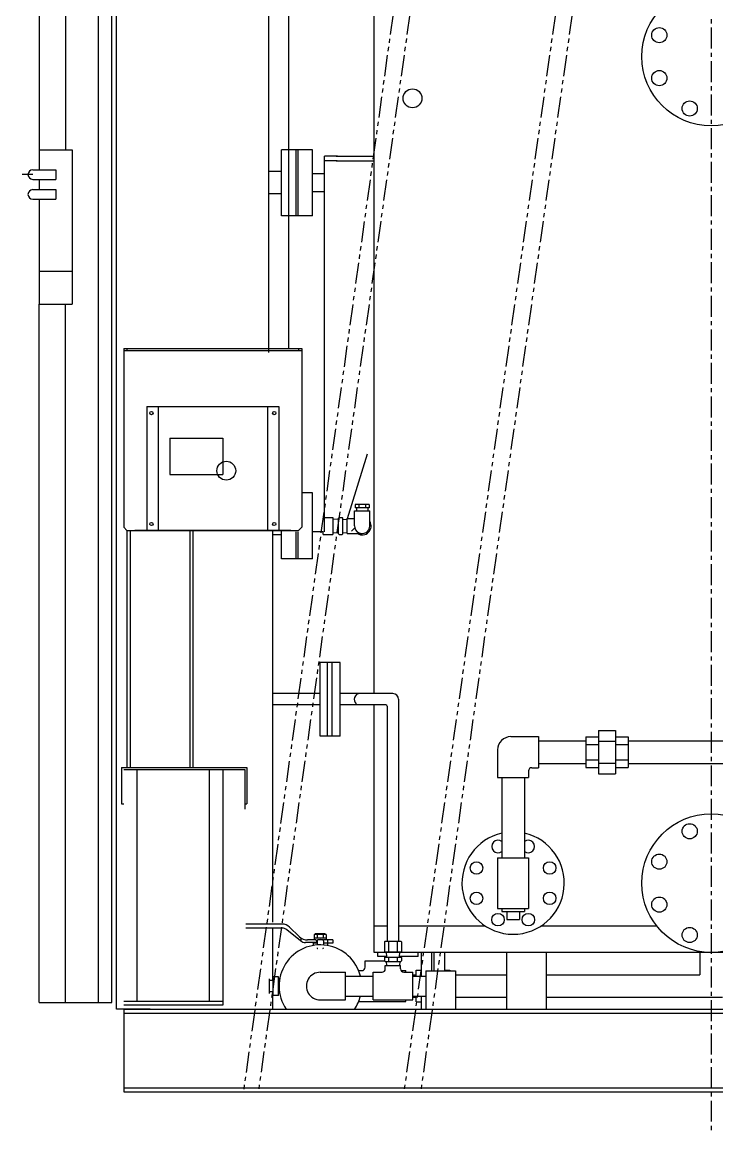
# Model space of a CAD drawing. Extents: x -1519 to 4918, y -4522 to 2416.
# Drawn here: x 2617 to 3669, y -4451 to -2767 of the extents above; entities that cross this region are included whole.
import ezdxf

# ---------------------------------------------------------------- set-up
doc = ezdxf.new("R2010")
doc.units = 0
doc.linetypes.add('CENTER', pattern=[50.8, 31.75, -6.35, 6.35, -6.35])
doc.linetypes.add('PHANTOM', pattern=[63.5, 31.75, -6.35, 6.35, -6.35, 6.35, -6.35])
doc.layers.add('LY_1', color=7, linetype='CONTINUOUS')

msp = doc.modelspace()

# ---------------------------------------------------------------- linework, layer by layer
at = {"layer": 'LY_1', "color": 110, "linetype": 'CENTER'}
msp.add_line((3660.740428, -1911.485555), (3660.740428, -4450.77213), dxfattribs=at)
at = {"layer": 'LY_1', "color": 13, "linetype": 'CONTINUOUS'}
for p, q in [((2642.740606, -2562.094595), (2642.740606, -2960.094595)), ((2682.740606, -2562.094595), (2682.740606, -2960.094595)), ((2732.740606, -4252.094595), (2732.740606, -2562.094595)), ((2752.740606, -4252.094595), (2752.740606, -2562.094595)), ((2642.740606, -2960.094595), (2692.740606, -2960.094595)), ((2692.740606, -2960.094595), (2692.740606, -3194.094595)), ((2642.740606, -3144.094595), (2692.740606, -3144.094595)), ((2642.740606, -4252.094595), (2642.740606, -3194.094595)), ((2642.740606, -3194.094595), (2692.740606, -3194.094595)), ((2682.740606, -4252.094595), (2682.740606, -3194.094595)), ((2642.740606, -4252.094595), (2752.740606, -4252.094595))]:
    msp.add_line(p, q, dxfattribs=at)
at = {"layer": 'LY_1', "color": 3, "linetype": 'CONTINUOUS'}
for p, q in [((2759.740606, -4262.094153), (2759.740606, -2562.094595)), ((2990.740606, -3267.09422), (2990.740606, -2562.094595)), ((3020.740798, -3261.094028), (3020.740798, -2583.444518)), ((3150.140803, -3783.944741), (3150.140803, -2706.694292)), ((2759.740606, -2842.450086), (2759.740606, -2839.75607)), ((2642.740606, -2960.094595), (2642.740606, -2990.594595)), ((3030.791787, -2960.094385), (3009.992314, -2960.094385)), ((3009.992314, -3060.094384), (3009.992314, -2960.094385)), ((3056.992, -2960.094385), (3030.791787, -2960.094385)), ((3031.992, -3060.094384), (3031.992, -2960.094385)), ((3034.992314, -3060.094384), (3034.992314, -2960.094385)), ((3056.992, -3060.094384), (3056.992, -2960.094385)), ((3094.850363, -2970.094123), (3074.99214, -2970.094123)), ((3074.99214, -3538.744285), (3074.99214, -2970.094123)), ((3094.08568, -2977.09442), (3074.99214, -2977.09442)), ((3092.540619, -2970.094123), (3150.140803, -2970.094123)), ((3092.540619, -2977.09442), (3150.140803, -2977.09442)), ((2632.940606, -2990.594595), (2667.740606, -2990.594595)), ((2667.740606, -2990.594595), (2667.740606, -3004.994595)), ((3009.992314, -2993.094786), (2990.740606, -2993.094786)), ((3074.99214, -2996.494444), (3056.992, -2996.494444)), ((2632.940606, -2997.794595), (2617.046358, -2997.794595)), ((2632.940606, -3004.994595), (2667.740606, -3004.994595)), ((2642.740606, -3004.994595), (2642.740606, -3020.594595)), ((2632.940606, -3020.594595), (2667.740606, -3020.594595)), ((2667.740606, -3020.594595), (2667.740606, -3034.994595)), ((3009.992314, -3027.094419), (2990.740606, -3027.094419)), ((3074.99214, -3023.694761), (3056.992, -3023.694761)), ((2632.940606, -3034.994595), (2667.740606, -3034.994595)), ((2642.740606, -3034.994595), (2642.740606, -3194.094595)), ((3030.791787, -3060.094384), (3009.992314, -3060.094384)), ((3056.992, -3060.094384), (3030.791787, -3060.094384)), ((3109.823811, -3518.5944), (3140.140629, -3420.593561)), ((3056.992, -3480.094731), (3040.740788, -3480.094731)), ((3056.992, -3538.744285), (3056.992, -3480.094731)), ((3121.642181, -3497.594383), (3121.642181, -3502.59447)), ((3142.641763, -3497.594383), (3121.642181, -3497.594383)), ((3127.141885, -3497.594383), (3127.141885, -3502.59447)), ((3137.142059, -3497.594383), (3137.142059, -3502.59447)), ((3142.641763, -3497.594383), (3142.641763, -3502.59447)), ((3073.092202, -3517.094243), (3087.492139, -3517.094243)), ((3088.291872, -3518.188978), (3087.492154, -3517.094627)), ((3088.292136, -3541.999638), (3088.292136, -3518.189388)), ((3096.141989, -3518.189161), (3096.941965, -3517.094458)), ((3096.142129, -3541.999638), (3096.142129, -3518.189388)), ((3096.942125, -3517.094243), (3101.841941, -3517.094243)), ((3102.641731, -3518.189263), (3101.841756, -3517.09456)), ((3102.641937, -3541.999638), (3102.641937, -3518.189388)), ((3109.142181, -3518.5944), (3120.642077, -3518.5944)), ((3109.142181, -3541.594191), (3109.142181, -3518.5944)), ((3120.642077, -3530.094731), (3120.642077, -3507.094069)), ((3120.642077, -3507.094069), (3143.641867, -3507.094069)), ((3142.641763, -3502.59447), (3121.642181, -3502.59447)), ((3123.491982, -3502.59447), (3123.491982, -3507.094069)), ((3140.791961, -3502.59447), (3140.791961, -3507.094069)), ((3143.641867, -3530.094731), (3143.641867, -3507.094069)), ((3096.141941, -3520.24152), (3088.292212, -3519.831004)), ((3102.641958, -3519.831717), (3109.142419, -3520.128229)), ((2996.74071, -4130.15184), (2996.74071, -3538.094153)), ((3009.992314, -3543.694672), (2996.74071, -3543.694672)), ((3009.992314, -3580.094731), (3009.992314, -3538.094153)), ((3031.992, -3580.094731), (3031.992, -3538.744285)), ((3034.992314, -3580.094731), (3034.992314, -3538.744285)), ((3072.292206, -3538.744285), (3056.992, -3538.744285)), ((3056.992, -3580.094731), (3056.992, -3538.744285)), ((3073.092202, -3543.094347), (3073.092202, -3538.575154)), ((3073.092202, -3543.094347), (3087.492139, -3543.094347)), ((3087.492116, -3543.094451), (3088.291834, -3542.0001)), ((3088.292136, -3541.999638), (3088.292136, -3538.094153)), ((3088.292229, -3540.357353), (3096.142393, -3539.946813)), ((3088.292229, -3540.357353), (3096.142393, -3539.946813)), ((3096.142129, -3541.999638), (3096.142129, -3538.094153)), ((3096.942179, -3543.094491), (3096.142203, -3541.999788)), ((3096.942125, -3543.094347), (3101.841941, -3543.094347)), ((3101.841806, -3543.094583), (3102.641781, -3541.999879)), ((3102.641731, -3540.357653), (3109.141756, -3540.06116)), ((3102.641937, -3541.999638), (3102.641937, -3538.094153)), ((3109.142181, -3541.594191), (3109.142181, -3538.094153)), ((3109.142181, -3541.594191), (3132.141972, -3541.594191)), ((3056.992, -3580.094731), (3009.992314, -3580.094731)), ((3068.540724, -3848.294541), (3068.540724, -3735.903533)), ((3098.540811, -3736.894483), (3068.540724, -3736.894483)), ((3079.086727, -3736.894483), (3079.086727, -3848.294541)), ((3086.540863, -3848.294541), (3086.540863, -3736.894483)), ((3098.540811, -3848.294541), (3098.540811, -3736.894483)), ((3068.540724, -3783.944741), (2996.74071, -3783.944741)), ((3178.625039, -3783.944741), (3098.540811, -3783.944741)), ((3068.540724, -3801.244284), (2997.665828, -3801.244284)), ((3167.97484, -3801.244284), (3098.540811, -3801.244284)), ((3150.140803, -4176.09431), (3150.140803, -3801.244284)), ((3169.975049, -3803.244493), (3169.975049, -4159.244247)), ((3187.275028, -3792.594294), (3187.275028, -4159.244247)), ((3098.540811, -3848.294541), (3068.540724, -3848.294541)), ((3337.040478, -4069.694338), (3337.040478, -4107.894499)), ((3010.893019, -4133.094607), (2955.740606, -4133.094607)), ((3011.036887, -4139.271364), (2955.740606, -4139.271364)), ((2996.74071, -4218.444425), (2996.74071, -4139.271364)), ((3038.720104, -4158.472698), (3017.712479, -4141.617628)), ((3036.744055, -4152.014916), (3022.087042, -4137.662468)), ((3169.975049, -4136.094484), (3150.140803, -4136.094484)), ((3318.535927, -4136.094484), (3187.275028, -4136.094484)), ((3578.278445, -4136.094484), (3402.945368, -4136.094484)), ((3039.356764, -4154.136477), (3039.356764, -4158.983976)), ((3061.842987, -4157.201749), (3049.454594, -4157.201749)), ((3077.708204, -4148.844729), (3059.541526, -4148.844729)), ((3059.541526, -4148.844729), (3059.541526, -4157.201749)), ((3077.708204, -4154.234133), (3059.541526, -4154.234133)), ((3061.025552, -4147.755251), (3061.025552, -4148.844729)), ((3076.22505, -4147.755251), (3061.025552, -4147.755251)), ((3063.053663, -4158.412425), (3063.053663, -4159.926533)), ((3063.659219, -4158.412425), (3063.659219, -4164.791907)), ((3064.083413, -4149.329522), (3064.083413, -4153.749775)), ((3072.379399, -4157.201749), (3064.870767, -4157.201749)), ((3073.166752, -4149.329522), (3073.166752, -4153.749775)), ((3087.639496, -4157.201749), (3073.590511, -4157.201749)), ((3073.590511, -4158.412425), (3073.590511, -4164.791907)), ((3076.22505, -4147.755251), (3076.22505, -4148.844729)), ((3077.708204, -4148.844729), (3077.708204, -4157.201749)), ((3079.585471, -4157.201749), (3079.585471, -4161.894481)), ((3087.639496, -4157.201749), (3087.639496, -4161.894481)), ((3061.842987, -4161.137645), (3046.299077, -4161.137645)), ((3057.664259, -4161.137645), (3057.664259, -4165.562694)), ((3063.659219, -4161.894481), (3057.664259, -4161.894481)), ((3063.659219, -4162.136878), (3057.664259, -4162.136878)), ((3087.639496, -4161.894481), (3073.590511, -4161.894481)), ((3079.585471, -4162.136878), (3073.590511, -4162.136878)), ((3079.585471, -4162.136878), (3079.585471, -4165.562694)), ((3165.624734, -4160.044686), (3166.719789, -4159.244453)), ((3165.624987, -4160.04468), (3165.624987, -4174.444617)), ((3166.719696, -4159.244247), (3190.529946, -4159.244247)), ((3166.719696, -4175.244177), (3190.529946, -4175.244177)), ((3168.361872, -4175.244416), (3168.772389, -4183.094145)), ((3172.124795, -4159.244247), (3172.124795, -4175.244177)), ((3185.124847, -4159.244247), (3185.124847, -4175.244177)), ((3188.477707, -4183.093787), (3188.888201, -4175.244494)), ((3190.529853, -4159.244274), (3191.624908, -4160.044507)), ((3191.625091, -4160.04468), (3191.625091, -4174.444617)), ((3846.140818, -4176.09431), (3150.140803, -4176.09431)), ((3155.740779, -4182.094066), (3155.740779, -4176.09431)), ((3168.719905, -4182.094066), (3155.740779, -4182.094066)), ((3165.624599, -4188.794195), (3166.719654, -4189.594428)), ((3165.624854, -4183.894445), (3166.719557, -4183.09447)), ((3165.624987, -4183.894167), (3165.624987, -4188.794418)), ((3166.719696, -4183.094606), (3190.529946, -4183.094606)), ((3166.719696, -4189.594414), (3190.529946, -4189.594414)), ((3168.361405, -4189.594674), (3168.657897, -4196.094699)), ((3172.124795, -4183.094606), (3172.124795, -4189.594414)), ((3185.124847, -4183.094606), (3185.124847, -4189.594414)), ((3216.740622, -4182.094066), (3188.529737, -4182.094066)), ((3188.888374, -4189.59453), (3188.591881, -4196.094555)), ((3190.529988, -4189.594606), (3191.625043, -4188.794374)), ((3190.530085, -4183.094291), (3191.624788, -4183.894266)), ((3191.625091, -4183.894167), (3191.625091, -4188.794418)), ((3216.740622, -4182.094066), (3216.740622, -4176.09431)), ((3167.124707, -4196.094659), (3190.124934, -4196.094659)), ((3167.124707, -4201.09431), (3167.124707, -4196.094659)), ((3190.124934, -4201.09431), (3190.124934, -4196.094659)), ((3228.240517, -4204.094188), (3228.240517, -4262.094153)), ((3228.240517, -4204.094188), (3273.24043, -4204.094188)), ((3273.24043, -4204.094188), (3273.24043, -4262.094153)), ((2991.724928, -4238.094257), (2991.724928, -4216.094571)), ((2997.225067, -4218.444425), (2991.724928, -4218.444425)), ((3005.225033, -4213.094257), (2997.225067, -4213.094257)), ((2997.225067, -4241.094571), (2997.225067, -4213.094257)), ((3005.225033, -4241.094571), (3005.225033, -4213.094257)), ((3007.073962, -4216.244543), (3005.225033, -4216.244543)), ((3273.24043, -4210.094379), (3322.340597, -4210.094379)), ((3273.24043, -4210.094379), (3322.340597, -4210.094379)), ((2997.225067, -4235.743968), (2991.724928, -4235.743968)), ((2996.74071, -4262.094153), (2996.74071, -4235.743968)), ((3005.225033, -4241.094571), (2997.225067, -4241.094571)), ((3007.073962, -4237.944285), (3005.225033, -4237.944285)), ((3273.24043, -4244.094449), (3322.340597, -4244.094449)), ((3273.24043, -4244.094449), (3322.340597, -4244.094449)), ((2770.740606, -4262.094153), (2759.740606, -4262.094153)), ((2810.740432, -4262.094153), (2770.740606, -4262.094153)), ((2770.740606, -4262.094153), (2770.740606, -4387.094152)), ((2770.740606, -4262.094153), (3833.640818, -4262.094153)), ((2770.740606, -4268.094344), (3833.640818, -4268.094344)), ((2810.740432, -4262.094153), (2960.740431, -4262.094153)), ((2770.740606, -4381.094396), (3788.640469, -4381.094396)), ((2770.740606, -4387.094152), (4160.740862, -4387.094152))]:
    msp.add_line(p, q, dxfattribs=at)
at = {"layer": 'LY_1', "color": 170, "linetype": 'PHANTOM'}
for p, q in [((3178.891396, -2754.162099), (2952.033265, -4387.080651)), ((3204.255584, -2754.162099), (2974.73985, -4387.080651)), ((3424.748089, -2754.162099), (3195.232355, -4387.080651)), ((3450.189532, -2754.162099), (3220.673798, -4387.080651))]:
    msp.add_line(p, q, dxfattribs=at)
at = {"layer": 'LY_1', "color": 10, "linetype": 'CONTINUOUS'}
for p, q in [((2770.740788, -3261.094028), (2770.740788, -3532.094028)), ((2770.740788, -3261.094028), (3040.740788, -3261.094028)), ((2770.740788, -3264.294028), (3040.740788, -3264.294028)), ((2775.740788, -3261.094028), (2775.740788, -3264.294028)), ((3035.740788, -3261.094028), (3035.740788, -3264.294028)), ((3040.740788, -3261.094028), (3040.740788, -3532.094028)), ((2805.740788, -3349.094028), (3005.740788, -3349.094028)), ((2805.740788, -3349.094028), (2805.740788, -3537.094028)), ((2822.740788, -3349.094028), (2822.740788, -3537.094028)), ((2988.740788, -3349.094028), (2988.740788, -3537.094028)), ((3005.740788, -3349.094028), (3005.740788, -3537.094028)), ((2840.740788, -3397.094028), (2840.740788, -3452.094028)), ((2840.740788, -3397.094028), (2920.740788, -3397.094028)), ((2920.740788, -3397.094028), (2920.740788, -3452.094028)), ((2840.740788, -3452.094028), (2920.740788, -3452.094028)), ((2770.740788, -3532.094028), (2775.740788, -3537.094028)), ((3040.740788, -3532.094028), (3035.740788, -3537.094028)), ((2775.740788, -3537.094028), (2775.740788, -3896.094028)), ((2775.740788, -3537.094028), (3035.740788, -3537.094028)), ((2780.740788, -3537.094028), (2780.740788, -3896.094028)), ((3023.740788, -3537.094028), (2787.740788, -3537.094028)), ((2804.740788, -3537.094028), (2792.740788, -3537.094028)), ((2805.740788, -3537.094028), (3005.740788, -3537.094028)), ((2870.740788, -3537.094028), (2870.740788, -3895.894116)), ((2875.740788, -3537.094028), (2875.740788, -3895.894116)), ((2767.541056, -3895.894116), (2957.540881, -3895.894116)), ((2767.541056, -3895.894116), (2767.541056, -3950.894203)), ((2770.740606, -3899.094538), (2954.340895, -3899.094538)), ((2790.740606, -3899.29465), (2790.740606, -4250.094205)), ((2900.740604, -4250.094205), (2900.740604, -3899.29465)), ((2920.740606, -3899.094538), (2920.740606, -4256.093961)), ((2954.340895, -3899.094538), (2954.340895, -3958.894168)), ((2957.540881, -3895.894116), (2957.540881, -3950.894203)), ((2767.541056, -3950.894203), (2770.740606, -3950.894203)), ((2954.340895, -3950.894203), (2957.540881, -3950.894203)), ((2770.740606, -4250.094205), (2920.740606, -4250.094205)), ((2920.740606, -4256.093961), (2770.740606, -4256.093961))]:
    msp.add_line(p, q, dxfattribs=at)
at = {"layer": 'LY_1', "color": 245, "linetype": 'CONTINUOUS'}
msp.add_line((3120.740606, -3533.094153), (3115.740606, -3538.094153), dxfattribs=at)
at = {"layer": 'LY_1', "color": 25, "linetype": 'CONTINUOUS'}
msp.add_line((3115.740606, -3538.094153), (3120.740606, -3533.094153), dxfattribs=at)
at = {"layer": 'LY_1', "color": 254, "linetype": 'CONTINUOUS'}
for p, q in [((3357.240499, -3849.193938), (3398.94059, -3849.193938)), ((3398.94059, -3849.193938), (3398.94059, -3896.19406)), ((3398.94059, -3855.694182), (3470.940711, -3855.694182)), ((3470.940711, -3849.69399), (3489.940519, -3849.69399)), ((3470.940711, -3849.69399), (3470.940711, -3895.694008)), ((3489.940519, -3839.694252), (3515.940624, -3839.694252)), ((3489.940519, -3839.694252), (3489.940519, -3905.694182)), ((3515.940624, -3839.694252), (3515.940624, -3905.694182)), ((3515.940624, -3849.69399), (3534.940868, -3849.69399)), ((3534.940868, -3849.69399), (3534.940868, -3895.694008)), ((3534.940868, -3855.694182), (3833.640797, -3855.694182)), ((3337.240586, -3869.193851), (3337.240586, -3910.893941)), ((3470.940711, -3861.194322), (3489.940519, -3861.194322)), ((3489.940519, -3856.194235), (3515.940624, -3856.194235)), ((3515.940624, -3861.194322), (3534.940868, -3861.194322)), ((3470.940711, -3884.194112), (3489.940519, -3884.194112)), ((3489.940519, -3889.194199), (3515.940624, -3889.194199)), ((3515.940624, -3884.194112), (3534.940868, -3884.194112)), ((3384.240708, -3901.194147), (3384.240708, -3910.893941)), ((3389.240795, -3896.19406), (3398.94059, -3896.19406)), ((3398.94059, -3889.694252), (3470.940711, -3889.694252)), ((3470.940711, -3895.694008), (3489.940519, -3895.694008)), ((3489.940519, -3905.694182), (3515.940624, -3905.694182)), ((3515.940624, -3895.694008), (3534.940868, -3895.694008)), ((3534.940868, -3889.694252), (3846.140818, -3889.694252)), ((3337.240586, -3910.893941), (3384.240708, -3910.893941)), ((3343.740395, -3910.893941), (3343.740395, -4032.894063)), ((3377.740464, -3910.893941), (3377.740464, -4032.894063)), ((3337.240586, -4032.894063), (3337.240586, -4109.293947)), ((3337.240586, -4032.894063), (3384.240708, -4032.894063)), ((3384.240708, -4032.894063), (3384.240708, -4109.293947)), ((3337.240586, -4109.293947), (3384.240708, -4109.293947)), ((3343.740395, -4109.293947), (3343.740395, -4114.294035)), ((3343.740395, -4114.294035), (3377.740464, -4114.294035)), ((3351.240743, -4114.294035), (3351.240743, -4126.293982)), ((3370.240551, -4114.294035), (3370.240551, -4126.293982)), ((3377.740464, -4109.293947), (3377.740464, -4114.294035)), ((3351.240743, -4126.293982), (3370.240551, -4126.293982))]:
    msp.add_line(p, q, dxfattribs=at)
at = {"layer": 'LY_1', "color": 130, "linetype": 'CONTINUOUS'}
for p, q in [((3136.625004, -4188.694582), (3165.624987, -4188.694582)), ((3136.625004, -4198.594484), (3136.625004, -4188.694582)), ((3221.740709, -4212.094153), (3221.740709, -4176.09431)), ((3237.740639, -4204.094188), (3237.740639, -4176.09431)), ((3240.740517, -4176.09431), (3240.740517, -4204.094188)), ((3256.740883, -4176.09431), (3256.740883, -4204.094188)), ((3410.740429, -4176.09431), (3410.740429, -4262.094153)), ((3643.740829, -4176.09431), (3643.740829, -4210.093944)), ((3068.625301, -4206.094397), (3106.624917, -4206.094397)), ((3106.624917, -4248.093996), (3106.624917, -4206.094397)), ((3126.538945, -4203.594571), (3131.624917, -4203.594571)), ((3148.624952, -4206.094397), (3162.125056, -4206.094397)), ((3148.624952, -4248.093996), (3148.624952, -4206.094397)), ((3190.795013, -4203.594571), (3198.325007, -4203.594571)), ((3195.125021, -4206.094397), (3208.625126, -4206.094397)), ((3198.325007, -4206.094397), (3198.325007, -4203.594571)), ((3208.625126, -4248.093996), (3208.625126, -4206.094397)), ((3213.740744, -4203.094519), (3221.740709, -4203.094519)), ((3213.740744, -4212.094153), (3213.740744, -4203.094519)), ((3256.740883, -4203.094519), (3264.740848, -4203.094519)), ((3264.740848, -4203.094519), (3264.740848, -4204.094188)), ((3106.624917, -4212.094153), (3147.540313, -4212.094153)), ((3208.625126, -4210.094379), (3213.740744, -4210.094379)), ((3208.625126, -4212.094153), (3228.240517, -4212.094153)), ((3273.24043, -4210.094379), (3322.340597, -4210.094379)), ((3273.24043, -4210.094379), (3322.340597, -4210.094379)), ((3410.740429, -4210.094379), (3423.740917, -4210.094379)), ((3500.140802, -4210.094379), (3643.740829, -4210.094379)), ((3106.624917, -4242.09424), (3147.540313, -4242.09424)), ((3208.625126, -4242.09424), (3228.240517, -4242.09424)), ((3213.740744, -4251.09431), (3213.740744, -4242.09424)), ((3221.740709, -4262.094153), (3221.740709, -4242.09424)), ((3068.625301, -4248.093996), (3106.624917, -4248.093996)), ((3126.538945, -4250.594257), (3198.325007, -4250.594257)), ((3148.624952, -4248.093996), (3208.625126, -4248.093996)), ((3198.325007, -4250.594257), (3198.325007, -4248.093996)), ((3208.625126, -4244.094449), (3213.740744, -4244.094449)), ((3213.740744, -4251.09431), (3221.740709, -4251.09431)), ((3273.24043, -4244.094449), (3322.340597, -4244.094449)), ((3273.24043, -4244.094449), (3322.340597, -4244.094449))]:
    msp.add_line(p, q, dxfattribs=at)
at = {"layer": 'LY_1', "color": 162, "linetype": 'CONTINUOUS'}
for p, q in [((3240.740517, -4176.09431), (3240.740517, -4204.094188)), ((3256.740883, -4176.09431), (3256.740883, -4204.094188)), ((3350.740691, -4176.09431), (3350.740691, -4262.094153)), ((3256.740883, -4203.094083), (3264.740848, -4203.094083)), ((3264.740848, -4203.094083), (3264.740848, -4204.094188)), ((3273.24043, -4210.093944), (3350.740691, -4210.093944)), ((3273.24043, -4210.093944), (3350.740691, -4210.093944)), ((3410.740429, -4210.093944), (3643.740829, -4210.093944)), ((3273.24043, -4244.094013), (3350.740691, -4244.094013)), ((3273.24043, -4244.094013), (3350.740691, -4244.094013)), ((3410.740429, -4244.094013), (3677.740463, -4244.094013))]:
    msp.add_line(p, q, dxfattribs=at)
at = {"layer": 'LY_1', "color": 3, "linetype": 'CONTINUOUS'}
for centre, radius in [((3660.740428, -2819.094455), 104.999978), ((3582.210852, -2786.566205), 11.499999), ((3582.210852, -2851.622706), 11.499999), ((3628.212614, -2897.624031), 11.499999), ((3660.740428, -4071.094659), 104.999978), ((3628.212614, -3992.564212), 11.499999), ((3305.307865, -4048.133669), 9.499999), ((3416.17343, -4048.133669), 9.499999), ((3582.210852, -4038.566409), 11.499999), ((3305.307865, -4094.055213), 9.499999), ((3416.17343, -4094.055213), 9.499999), ((3582.210852, -4103.622474), 11.499999), ((3337.779876, -4126.527224), 9.499999), ((3383.701855, -4126.527224), 9.499999), ((3628.212614, -4149.624235), 11.499999)]:
    msp.add_circle(centre, radius, dxfattribs=at)
at = {"layer": 'LY_1', "color": 110, "linetype": 'CONTINUOUS'}
for centre in [(3208.279405, -2882.272381), (2926.189393, -3446.308209)]:
    msp.add_circle(centre, 14.285714, dxfattribs=at)
at = {"layer": 'LY_1', "color": 10, "linetype": 'CONTINUOUS'}
for centre in [(2812.740788, -3359.094028), (2998.740788, -3359.094028), (2812.740788, -3527.094028), (2998.740788, -3527.094028)]:
    msp.add_circle(centre, 2.5, dxfattribs=at)
at = {"layer": 'LY_1', "color": 3, "linetype": 'CONTINUOUS'}
for centre, radius, start, end in [((2632.940606, -2997.794595), 7.2, 90, 270), ((2632.940606, -3027.794595), 7.2, 90, 270), ((3132.141972, -3530.094731), 11.499999, 179.999964, 359.999983), ((3132.141972, -3530.094731), 13.500001, 238.413672, 31.58634), ((3128.626783, -3792.59473), 8.650017, 89.999982, 230.42736), ((3178.625039, -3792.594294), 8.65, 0, 89.999982), ((3167.97484, -3803.244493), 2, 0, 89.999982), ((3360.740429, -4071.094659), 77.499989, 102.67113, 77.328816), ((3337.779876, -4015.661658), 9.499999, 51.137097, 308.862903), ((3383.701855, -4015.661658), 9.499999, 231.13575, 128.86425), ((3010.893019, -4149.094537), 16, 45.601519, 89.999982), ((3011.036887, -4149.937258), 10.666667, 51.258835, 89.999982), ((3049.454594, -4139.035071), 18.166666, 225.601493, 269.999963), ((3046.299077, -4149.026526), 12.11111, 231.258857, 269.999963), ((3059.541526, -4170.376188), 21.531253, 77.822902, 89.999982), ((3059.541526, -4132.70311), 21.531253, 270.000018, 282.177098), ((3061.842987, -4158.412425), 1.211111, 0, 89.999982), ((3064.870767, -4158.412425), 1.211111, 89.999982, 179.999964), ((3068.625301, -4170.376188), 21.531202, 77.822902, 102.177116), ((3068.625301, -4132.703546), 21.531202, 257.822884, 282.177098), ((3072.379399, -4158.412425), 1.211111, 0, 89.999982), ((3077.708204, -4170.376624), 21.53198, 90.000201, 102.176898), ((3077.708204, -4132.702238), 21.53198, 257.823102, 269.999799), ((3061.842987, -4159.926533), 1.211111, 270.000018, 0), ((3064.870767, -4169.009872), 1.211111, 179.999964, 270.000001), ((3072.379399, -4169.009872), 1.211111, 270.000018, 0), ((3162.125056, -4201.09431), 5, 270.000018, 0), ((3195.125021, -4201.09431), 5, 179.999964, 270.000001)]:
    msp.add_arc(centre, radius, start, end, dxfattribs=at)
at = {"layer": 'LY_1', "color": 254, "linetype": 'CONTINUOUS'}
for centre, radius in [((3357.240499, -3869.193851), 20), ((3389.240795, -3901.194147), 4.999999)]:
    msp.add_arc(centre, radius, 89.999982, 179.999964, dxfattribs=at)
at = {"layer": 'LY_1', "color": 130, "linetype": 'CONTINUOUS'}
for centre, radius, start, end in [((3068.625301, -4227.094414), 62.5, 13.886536, 214.055779), ((3068.625301, -4227.094414), 20.99999, 89.999982, 270.000001), ((3131.624917, -4198.594484), 5, 270.000018, 0), ((3068.625301, -4227.094414), 62.5, 325.944209, 346.113464)]:
    msp.add_arc(centre, radius, start, end, dxfattribs=at)

doc.saveas('drawing.dxf')
